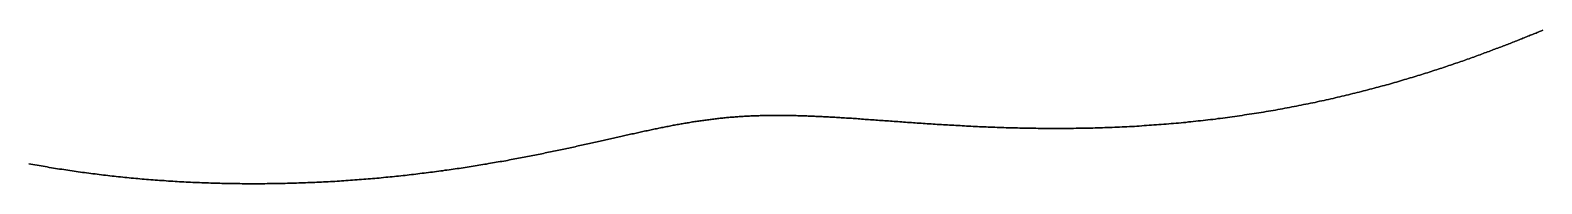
# Model space of a CAD drawing. Header units: inches. Extents: x 130170 to 284068, y 377793 to 804530.
# Drawn here: x 255566.1 to 255697.8, y 734721 to 734734.4 of the extents above; entities that cross this region are included whole.
import ezdxf

# ---------------------------------------------------------------- set-up
doc = ezdxf.new("R2010")
doc.units = ezdxf.units.IN
doc.header["$MEASUREMENT"] = 0
doc.layers.add('muni_il', color=7, linetype='Continuous')

msp = doc.modelspace()

# ---------------------------------------------------------------- linework, layer by layer
at = {"layer": 'muni_il'}
for points in [[(255565.94, 734722.73), (255566.12, 734722.7), (255566.3, 734722.67), (255566.47, 734722.63), (255566.65, 734722.6), (255566.83, 734722.57), (255567.01, 734722.54), (255567.18, 734722.51), (255567.36, 734722.48), (255567.54, 734722.45), (255567.72, 734722.42), (255567.9, 734722.39), (255568.08, 734722.36), (255568.26, 734722.33), (255568.44, 734722.3), (255568.62, 734722.27), (255568.8, 734722.25), (255568.98, 734722.22), (255569.16, 734722.19), (255569.34, 734722.16), (255569.52, 734722.14), (255569.7, 734722.11), (255569.88, 734722.08), (255570.06, 734722.06), (255570.24, 734722.03), (255570.43, 734722.01), (255570.61, 734721.98), (255570.79, 734721.96), (255570.97, 734721.93), (255571.16, 734721.91), (255571.34, 734721.89), (255571.52, 734721.86), (255571.71, 734721.84), (255571.89, 734721.82), (255572.08, 734721.79), (255572.26, 734721.77), (255572.44, 734721.75), (255572.63, 734721.73), (255572.82, 734721.71), (255573, 734721.68), (255573.19, 734721.66), (255573.37, 734721.64), (255573.56, 734721.62), (255573.75, 734721.6), (255573.93, 734721.58), (255574.12, 734721.56), (255574.31, 734721.54), (255574.49, 734721.53), (255574.68, 734721.51), (255574.87, 734721.49), (255575.06, 734721.47), (255575.25, 734721.45), (255575.44, 734721.44), (255575.62, 734721.42), (255575.81, 734721.4), (255576, 734721.39), (255576.19, 734721.37), (255576.38, 734721.36), (255576.57, 734721.34), (255576.76, 734721.33), (255576.95, 734721.31), (255577.15, 734721.3), (255577.34, 734721.28), (255577.53, 734721.27), (255577.72, 734721.26), (255577.91, 734721.24), (255578.1, 734721.23), (255578.3, 734721.22), (255578.49, 734721.21), (255578.68, 734721.19), (255578.87, 734721.18), (255579.07, 734721.17), (255579.26, 734721.16), (255579.45, 734721.15), (255579.65, 734721.14), (255579.84, 734721.13), (255580.03, 734721.12), (255580.23, 734721.11), (255580.42, 734721.1), (255580.62, 734721.09), (255580.81, 734721.09), (255581.01, 734721.08), (255581.2, 734721.07), (255581.4, 734721.06), (255581.59, 734721.06), (255581.79, 734721.05), (255581.98, 734721.04), (255582.18, 734721.04), (255582.37, 734721.03), (255582.57, 734721.03), (255582.77, 734721.02), (255582.96, 734721.02), (255583.16, 734721.01), (255583.35, 734721.01), (255583.55, 734721.01), (255583.75, 734721), (255583.94, 734721), (255584.14, 734721), (255584.34, 734721), (255584.54, 734720.99), (255584.73, 734720.99), (255584.93, 734720.99), (255585.13, 734720.99), (255585.32, 734720.99), (255585.52, 734720.99), (255585.72, 734720.99), (255585.92, 734720.99), (255586.11, 734720.99), (255586.31, 734720.99), (255586.51, 734720.99), (255586.71, 734721), (255586.9, 734721), (255587.1, 734721), (255587.3, 734721), (255587.5, 734721.01), (255587.69, 734721.01), (255587.89, 734721.01), (255588.09, 734721.02), (255588.29, 734721.02), (255588.48, 734721.03), (255588.68, 734721.03), (255588.88, 734721.04), (255589.07, 734721.04), (255589.27, 734721.05), (255589.47, 734721.06), (255589.67, 734721.06), (255589.86, 734721.07), (255590.06, 734721.08), (255590.26, 734721.09), (255590.45, 734721.09), (255590.65, 734721.1), (255590.85, 734721.11), (255591.04, 734721.12), (255591.24, 734721.13), (255591.44, 734721.14), (255591.63, 734721.15), (255591.83, 734721.16), (255592.02, 734721.17), (255592.22, 734721.18), (255592.41, 734721.19), (255592.61, 734721.2), (255592.8, 734721.21), (255593, 734721.23), (255593.19, 734721.24), (255593.39, 734721.25), (255593.58, 734721.26), (255593.78, 734721.28), (255593.97, 734721.29), (255594.16, 734721.31), (255594.36, 734721.32), (255594.55, 734721.33), (255594.74, 734721.35), (255594.94, 734721.36), (255595.13, 734721.38), (255595.32, 734721.39), (255595.51, 734721.41), (255595.71, 734721.43), (255595.9, 734721.44), (255596.09, 734721.46), (255596.28, 734721.48), (255596.47, 734721.49), (255596.66, 734721.51), (255596.85, 734721.53), (255597.04, 734721.55), (255597.23, 734721.57), (255597.42, 734721.59), (255597.61, 734721.6), (255597.8, 734721.62), (255597.98, 734721.64), (255598.17, 734721.66), (255598.36, 734721.68), (255598.55, 734721.7), (255598.73, 734721.72), (255598.92, 734721.74), (255599.1, 734721.77), (255599.29, 734721.79), (255599.47, 734721.81), (255599.66, 734721.83), (255599.84, 734721.85), (255600.03, 734721.87), (255600.21, 734721.9), (255600.39, 734721.92), (255600.58, 734721.94), (255600.76, 734721.96), (255600.94, 734721.99), (255601.12, 734722.01), (255601.3, 734722.03), (255601.48, 734722.06), (255601.66, 734722.08), (255601.84, 734722.11), (255602.02, 734722.13), (255602.2, 734722.16), (255602.38, 734722.18), (255602.56, 734722.21), (255602.74, 734722.23), (255602.91, 734722.26), (255603.09, 734722.28), (255603.27, 734722.31), (255603.44, 734722.33), (255603.62, 734722.36), (255603.79, 734722.39), (255603.96, 734722.41), (255604.14, 734722.44), (255604.31, 734722.47), (255604.48, 734722.49), (255604.66, 734722.52), (255604.83, 734722.55), (255605, 734722.58), (255605.17, 734722.6), (255605.34, 734722.63), (255605.51, 734722.66), (255605.68, 734722.69), (255605.84, 734722.71), (255606.01, 734722.74), (255606.18, 734722.77), (255606.35, 734722.8), (255606.51, 734722.83), (255606.68, 734722.86), (255606.84, 734722.89), (255607.01, 734722.92), (255607.17, 734722.94), (255607.34, 734722.97), (255607.5, 734723), (255607.66, 734723.03), (255607.82, 734723.06), (255607.98, 734723.09), (255608.14, 734723.12), (255608.3, 734723.15), (255608.46, 734723.18), (255608.62, 734723.21), (255608.78, 734723.24), (255608.94, 734723.27), (255609.1, 734723.3), (255609.25, 734723.33), (255609.41, 734723.36), (255609.56, 734723.39), (255609.72, 734723.42), (255609.87, 734723.45), (255610.03, 734723.48), (255610.18, 734723.51), (255610.33, 734723.54), (255610.49, 734723.57), (255610.64, 734723.61), (255610.79, 734723.64), (255610.94, 734723.67), (255611.09, 734723.7), (255611.24, 734723.73), (255611.39, 734723.76), (255611.54, 734723.79), (255611.68, 734723.82), (255611.83, 734723.85), (255611.98, 734723.88), (255612.12, 734723.91), (255612.27, 734723.94), (255612.41, 734723.97), (255612.56, 734724), (255612.7, 734724.04), (255612.84, 734724.07), (255612.99, 734724.1), (255613.13, 734724.13), (255613.27, 734724.16), (255613.41, 734724.19), (255613.55, 734724.22), (255613.69, 734724.25), (255613.83, 734724.28), (255613.97, 734724.31), (255614.11, 734724.34), (255614.24, 734724.37), (255614.38, 734724.4), (255614.52, 734724.43), (255614.65, 734724.46), (255614.79, 734724.49), (255614.92, 734724.52), (255615.06, 734724.55), (255615.19, 734724.58), (255615.33, 734724.61), (255615.46, 734724.64), (255615.59, 734724.67), (255615.72, 734724.7), (255615.85, 734724.73), (255615.98, 734724.76), (255616.11, 734724.79), (255616.24, 734724.82), (255616.37, 734724.85), (255616.5, 734724.88), (255616.63, 734724.91), (255616.76, 734724.94), (255616.89, 734724.96), (255617.01, 734724.99), (255617.14, 734725.02), (255617.27, 734725.05), (255617.39, 734725.08), (255617.52, 734725.11), (255617.64, 734725.13), (255617.77, 734725.16), (255617.89, 734725.19), (255618.01, 734725.22), (255618.14, 734725.24), (255618.26, 734725.27), (255618.38, 734725.3), (255618.5, 734725.33), (255618.63, 734725.35), (255618.75, 734725.38), (255618.87, 734725.41), (255618.99, 734725.43), (255619.11, 734725.46), (255619.23, 734725.48), (255619.35, 734725.51), (255619.46, 734725.54), (255619.58, 734725.56), (255619.7, 734725.59), (255619.82, 734725.61), (255619.94, 734725.64), (255620.05, 734725.66), (255620.17, 734725.69), (255620.29, 734725.71), (255620.4, 734725.74), (255620.52, 734725.76), (255620.63, 734725.78), (255620.75, 734725.81), (255620.86, 734725.83), (255620.98, 734725.85), (255621.09, 734725.88), (255621.21, 734725.9), (255621.32, 734725.92), (255621.43, 734725.95), (255621.55, 734725.97), (255621.66, 734725.99), (255621.77, 734726.01), (255621.89, 734726.03), (255622, 734726.05), (255622.11, 734726.08), (255622.22, 734726.1), (255622.33, 734726.12), (255622.45, 734726.14), (255622.56, 734726.16), (255622.67, 734726.18), (255622.78, 734726.2), (255622.89, 734726.22), (255623, 734726.24), (255623.11, 734726.26), (255623.22, 734726.28), (255623.33, 734726.29), (255623.44, 734726.31), (255623.55, 734726.33), (255623.66, 734726.35), (255623.77, 734726.37), (255623.88, 734726.38), (255623.99, 734726.4), (255624.1, 734726.42), (255624.21, 734726.43), (255624.32, 734726.45), (255624.43, 734726.47), (255624.54, 734726.48), (255624.65, 734726.5), (255624.76, 734726.51), (255624.87, 734726.53), (255624.98, 734726.54), (255625.09, 734726.56), (255625.2, 734726.57), (255625.31, 734726.59), (255625.42, 734726.6), (255625.53, 734726.62), (255625.64, 734726.63), (255625.75, 734726.64), (255625.86, 734726.65), (255625.97, 734726.67), (255626.08, 734726.68), (255626.19, 734726.69), (255626.3, 734726.7), (255626.41, 734726.71), (255626.52, 734726.73), (255626.63, 734726.74), (255626.74, 734726.75), (255626.85, 734726.76), (255626.96, 734726.77), (255627.07, 734726.78), (255627.18, 734726.79), (255627.29, 734726.8), (255627.4, 734726.8), (255627.51, 734726.81), (255627.62, 734726.82), (255627.74, 734726.83), (255627.85, 734726.84), (255627.96, 734726.85), (255628.07, 734726.85), (255628.19, 734726.86), (255628.3, 734726.87), (255628.41, 734726.87), (255628.53, 734726.88), (255628.64, 734726.89), (255628.75, 734726.89), (255628.87, 734726.9), (255628.98, 734726.9), (255629.1, 734726.91), (255629.21, 734726.91), (255629.33, 734726.92), (255629.44, 734726.92), (255629.56, 734726.92), (255629.67, 734726.93), (255629.79, 734726.93), (255629.91, 734726.93), (255630.02, 734726.94), (255630.14, 734726.94), (255630.26, 734726.94), (255630.38, 734726.94), (255630.5, 734726.94), (255630.62, 734726.94), (255630.74, 734726.95), (255630.86, 734726.95), (255630.98, 734726.95), (255631.1, 734726.95), (255631.22, 734726.95), (255631.34, 734726.95), (255631.46, 734726.95), (255631.58, 734726.95), (255631.71, 734726.95), (255631.83, 734726.94), (255631.95, 734726.94), (255632.08, 734726.94), (255632.2, 734726.94), (255632.33, 734726.94), (255632.45, 734726.93), (255632.58, 734726.93), (255632.7, 734726.93), (255632.83, 734726.93), (255632.96, 734726.92), (255633.09, 734726.92), (255633.22, 734726.91), (255633.34, 734726.91), (255633.47, 734726.91), (255633.6, 734726.9), (255633.74, 734726.9), (255633.87, 734726.89), (255634, 734726.89), (255634.13, 734726.88), (255634.26, 734726.88), (255634.4, 734726.87), (255634.53, 734726.86), (255634.66, 734726.86), (255634.8, 734726.85), (255634.94, 734726.84), (255635.07, 734726.84), (255635.21, 734726.83), (255635.35, 734726.82), (255635.48, 734726.82), (255635.62, 734726.81), (255635.76, 734726.8), (255635.9, 734726.79), (255636.04, 734726.79), (255636.18, 734726.78), (255636.32, 734726.77), (255636.47, 734726.76), (255636.61, 734726.75), (255636.75, 734726.74), (255636.9, 734726.73), (255637.04, 734726.72), (255637.19, 734726.71), (255637.33, 734726.71), (255637.48, 734726.7), (255637.63, 734726.69), (255637.77, 734726.68), (255637.92, 734726.67), (255638.07, 734726.66), (255638.22, 734726.65), (255638.37, 734726.64), (255638.52, 734726.62), (255638.67, 734726.61), (255638.83, 734726.6), (255638.98, 734726.59), (255639.13, 734726.58), (255639.29, 734726.57), (255639.44, 734726.56), (255639.6, 734726.55), (255639.76, 734726.54), (255639.91, 734726.53), (255640.07, 734726.51), (255640.23, 734726.5), (255640.39, 734726.49), (255640.55, 734726.48), (255640.71, 734726.47), (255640.87, 734726.46), (255641.03, 734726.45), (255641.19, 734726.43), (255641.36, 734726.42), (255641.52, 734726.41), (255641.69, 734726.4), (255641.85, 734726.39), (255642.02, 734726.37), (255642.18, 734726.36), (255642.35, 734726.35), (255642.52, 734726.34), (255642.69, 734726.33), (255642.86, 734726.32), (255643.03, 734726.3), (255643.2, 734726.29), (255643.37, 734726.28), (255643.54, 734726.27), (255643.71, 734726.26), (255643.88, 734726.24), (255644.06, 734726.23), (255644.23, 734726.22), (255644.41, 734726.21), (255644.58, 734726.2), (255644.76, 734726.19), (255644.94, 734726.18), (255645.11, 734726.16), (255645.29, 734726.15), (255645.47, 734726.14), (255645.65, 734726.13), (255645.83, 734726.12), (255646.01, 734726.11), (255646.19, 734726.1), (255646.37, 734726.09), (255646.56, 734726.08), (255646.74, 734726.07), (255646.92, 734726.06), (255647.11, 734726.05), (255647.29, 734726.04), (255647.48, 734726.03), (255647.67, 734726.02), (255647.85, 734726.01), (255648.04, 734726), (255648.23, 734725.99), (255648.42, 734725.98), (255648.61, 734725.97), (255648.8, 734725.96), (255648.99, 734725.95), (255649.18, 734725.95), (255649.37, 734725.94), (255649.56, 734725.93), (255649.75, 734725.92), (255649.95, 734725.91), (255650.14, 734725.91), (255650.33, 734725.9), (255650.53, 734725.89), (255650.72, 734725.89), (255650.92, 734725.88), (255651.12, 734725.87), (255651.31, 734725.87), (255651.51, 734725.86), (255651.71, 734725.86), (255651.91, 734725.85), (255652.1, 734725.85), (255652.3, 734725.84), (255652.5, 734725.84), (255652.7, 734725.83), (255652.9, 734725.83), (255653.1, 734725.82), (255653.31, 734725.82), (255653.51, 734725.82), (255653.71, 734725.82), (255653.91, 734725.81), (255654.12, 734725.81), (255654.32, 734725.81), (255654.52, 734725.81), (255654.73, 734725.81), (255654.93, 734725.8), (255655.14, 734725.8), (255655.34, 734725.8), (255655.55, 734725.8), (255655.75, 734725.8), (255655.96, 734725.8), (255656.17, 734725.81), (255656.38, 734725.81), (255656.58, 734725.81), (255656.79, 734725.81), (255657, 734725.81), (255657.21, 734725.82), (255657.42, 734725.82), (255657.63, 734725.82), (255657.84, 734725.83), (255658.04, 734725.83), (255658.25, 734725.83), (255658.47, 734725.84), (255658.68, 734725.84), (255658.89, 734725.85), (255659.1, 734725.86), (255659.31, 734725.86), (255659.52, 734725.87), (255659.73, 734725.88), (255659.94, 734725.88), (255660.16, 734725.89), (255660.37, 734725.9), (255660.58, 734725.91), (255660.79, 734725.92), (255661.01, 734725.93), (255661.22, 734725.94), (255661.43, 734725.95), (255661.65, 734725.96), (255661.86, 734725.97), (255662.07, 734725.98), (255662.29, 734725.99), (255662.5, 734726.01), (255662.71, 734726.02), (255662.93, 734726.03), (255663.14, 734726.05), (255663.36, 734726.06), (255663.57, 734726.08), (255663.78, 734726.09), (255664, 734726.11), (255664.21, 734726.12), (255664.43, 734726.14), (255664.64, 734726.15), (255664.86, 734726.17), (255665.07, 734726.19), (255665.29, 734726.21), (255665.5, 734726.23), (255665.71, 734726.24), (255665.93, 734726.26), (255666.14, 734726.28), (255666.36, 734726.3), (255666.57, 734726.32), (255666.79, 734726.34), (255667, 734726.37), (255667.21, 734726.39), (255667.43, 734726.41), (255667.64, 734726.43), (255667.86, 734726.46), (255668.07, 734726.48), (255668.28, 734726.5), (255668.5, 734726.53), (255668.71, 734726.55), (255668.92, 734726.58), (255669.14, 734726.6), (255669.35, 734726.63), (255669.56, 734726.66), (255669.77, 734726.68), (255669.99, 734726.71), (255670.2, 734726.74), (255670.41, 734726.77), (255670.62, 734726.8), (255670.83, 734726.82), (255671.05, 734726.85), (255671.26, 734726.88), (255671.47, 734726.91), (255671.68, 734726.94), (255671.89, 734726.98), (255672.1, 734727.01), (255672.31, 734727.04), (255672.52, 734727.07), (255672.73, 734727.1), (255672.94, 734727.14), (255673.14, 734727.17), (255673.35, 734727.2), (255673.56, 734727.24), (255673.77, 734727.27), (255673.98, 734727.31), (255674.18, 734727.34), (255674.39, 734727.38), (255674.6, 734727.41), (255674.8, 734727.45), (255675.01, 734727.49), (255675.21, 734727.53), (255675.42, 734727.56), (255675.62, 734727.6), (255675.82, 734727.64), (255676.03, 734727.68), (255676.23, 734727.72), (255676.43, 734727.76), (255676.63, 734727.8), (255676.84, 734727.84), (255677.04, 734727.88), (255677.24, 734727.92), (255677.44, 734727.96), (255677.64, 734728), (255677.84, 734728.04), (255678.04, 734728.08), (255678.23, 734728.12), (255678.43, 734728.17), (255678.63, 734728.21), (255678.83, 734728.25), (255679.02, 734728.3), (255679.22, 734728.34), (255679.41, 734728.38), (255679.61, 734728.43), (255679.8, 734728.47), (255679.99, 734728.52), (255680.19, 734728.56), (255680.38, 734728.61), (255680.57, 734728.65), (255680.76, 734728.7), (255680.95, 734728.74), (255681.14, 734728.79), (255681.33, 734728.84), (255681.52, 734728.88), (255681.71, 734728.93), (255681.89, 734728.98), (255682.08, 734729.02), (255682.26, 734729.07), (255682.45, 734729.12), (255682.63, 734729.17), (255682.82, 734729.22), (255683, 734729.26), (255683.18, 734729.31), (255683.37, 734729.36), (255683.55, 734729.41), (255683.73, 734729.46), (255683.91, 734729.51), (255684.09, 734729.56), (255684.26, 734729.61), (255684.44, 734729.65), (255684.62, 734729.7), (255684.79, 734729.75), (255684.97, 734729.8), (255685.14, 734729.85), (255685.32, 734729.9), (255685.49, 734729.95), (255685.66, 734730), (255685.83, 734730.06), (255686, 734730.11), (255686.17, 734730.16), (255686.34, 734730.21), (255686.51, 734730.26), (255686.68, 734730.31), (255686.85, 734730.36), (255687.01, 734730.41), (255687.18, 734730.46), (255687.34, 734730.51), (255687.5, 734730.56), (255687.67, 734730.61), (255687.83, 734730.66), (255687.99, 734730.72), (255688.15, 734730.77), (255688.31, 734730.82), (255688.47, 734730.87), (255688.63, 734730.92), (255688.78, 734730.97), (255688.94, 734731.02), (255689.09, 734731.07), (255689.25, 734731.12), (255689.4, 734731.18), (255689.55, 734731.23), (255689.7, 734731.28), (255689.86, 734731.33), (255690.01, 734731.38), (255690.15, 734731.43), (255690.3, 734731.48), (255690.45, 734731.53), (255690.6, 734731.58), (255690.74, 734731.63), (255690.89, 734731.68), (255691.03, 734731.73), (255691.17, 734731.78), (255691.31, 734731.83), (255691.46, 734731.88), (255691.6, 734731.93), (255691.74, 734731.98), (255691.87, 734732.03), (255692.01, 734732.08), (255692.15, 734732.13), (255692.28, 734732.18), (255692.42, 734732.23), (255692.55, 734732.28), (255692.69, 734732.33), (255692.82, 734732.38), (255692.95, 734732.42), (255693.08, 734732.47), (255693.21, 734732.52), (255693.34, 734732.57), (255693.47, 734732.62), (255693.59, 734732.67), (255693.72, 734732.71), (255693.84, 734732.76), (255693.97, 734732.81), (255694.09, 734732.85), (255694.21, 734732.9), (255694.34, 734732.95), (255694.46, 734732.99), (255694.58, 734733.04), (255694.7, 734733.09), (255694.81, 734733.13), (255694.93, 734733.18), (255695.05, 734733.22), (255695.16, 734733.27), (255695.28, 734733.31), (255695.39, 734733.36), (255695.5, 734733.4), (255695.62, 734733.45), (255695.73, 734733.49), (255695.84, 734733.54), (255695.95, 734733.58), (255696.06, 734733.62), (255696.16, 734733.67), (255696.27, 734733.71), (255696.38, 734733.75), (255696.48, 734733.79), (255696.59, 734733.84), (255696.69, 734733.88), (255696.79, 734733.92), (255696.9, 734733.96), (255697, 734734), (255697.1, 734734.04), (255697.2, 734734.08), (255697.3, 734734.12), (255697.4, 734734.16), (255697.49, 734734.2), (255697.59, 734734.24), (255697.69, 734734.28), (255697.78, 734734.32), (255697.88, 734734.36)], [(255697.88, 734734.36), (255697.78, 734734.32), (255697.69, 734734.28), (255697.59, 734734.24), (255697.49, 734734.2), (255697.4, 734734.16), (255697.3, 734734.12), (255697.2, 734734.08), (255697.1, 734734.04), (255697, 734734), (255696.9, 734733.96), (255696.79, 734733.92), (255696.69, 734733.88), (255696.59, 734733.84), (255696.48, 734733.79), (255696.38, 734733.75), (255696.27, 734733.71), (255696.16, 734733.67), (255696.06, 734733.62), (255695.95, 734733.58), (255695.84, 734733.54), (255695.73, 734733.49), (255695.62, 734733.45), (255695.5, 734733.4), (255695.39, 734733.36), (255695.28, 734733.31), (255695.16, 734733.27), (255695.05, 734733.22), (255694.93, 734733.18), (255694.81, 734733.13), (255694.7, 734733.09), (255694.58, 734733.04), (255694.46, 734732.99), (255694.34, 734732.95), (255694.21, 734732.9), (255694.09, 734732.85), (255693.97, 734732.81), (255693.84, 734732.76), (255693.72, 734732.71), (255693.59, 734732.67), (255693.47, 734732.62), (255693.34, 734732.57), (255693.21, 734732.52), (255693.08, 734732.47), (255692.95, 734732.42), (255692.82, 734732.38), (255692.69, 734732.33), (255692.55, 734732.28), (255692.42, 734732.23), (255692.28, 734732.18), (255692.15, 734732.13), (255692.01, 734732.08), (255691.87, 734732.03), (255691.74, 734731.98), (255691.6, 734731.93), (255691.46, 734731.88), (255691.31, 734731.83), (255691.17, 734731.78), (255691.03, 734731.73), (255690.89, 734731.68), (255690.74, 734731.63), (255690.6, 734731.58), (255690.45, 734731.53), (255690.3, 734731.48), (255690.15, 734731.43), (255690.01, 734731.38), (255689.86, 734731.33), (255689.7, 734731.28), (255689.55, 734731.23), (255689.4, 734731.18), (255689.25, 734731.12), (255689.09, 734731.07), (255688.94, 734731.02), (255688.78, 734730.97), (255688.63, 734730.92), (255688.47, 734730.87), (255688.31, 734730.82), (255688.15, 734730.77), (255687.99, 734730.72), (255687.83, 734730.66), (255687.67, 734730.61), (255687.5, 734730.56), (255687.34, 734730.51), (255687.18, 734730.46), (255687.01, 734730.41), (255686.85, 734730.36), (255686.68, 734730.31), (255686.51, 734730.26), (255686.34, 734730.21), (255686.17, 734730.16), (255686, 734730.11), (255685.83, 734730.06), (255685.66, 734730), (255685.49, 734729.95), (255685.32, 734729.9), (255685.14, 734729.85), (255684.97, 734729.8), (255684.79, 734729.75), (255684.62, 734729.7), (255684.44, 734729.65), (255684.26, 734729.61), (255684.09, 734729.56), (255683.91, 734729.51), (255683.73, 734729.46), (255683.55, 734729.41), (255683.37, 734729.36), (255683.18, 734729.31), (255683, 734729.26), (255682.82, 734729.22), (255682.63, 734729.17), (255682.45, 734729.12), (255682.26, 734729.07), (255682.08, 734729.02), (255681.89, 734728.98), (255681.71, 734728.93), (255681.52, 734728.88), (255681.33, 734728.84), (255681.14, 734728.79), (255680.95, 734728.74), (255680.76, 734728.7), (255680.57, 734728.65), (255680.38, 734728.61), (255680.19, 734728.56), (255679.99, 734728.52), (255679.8, 734728.47), (255679.61, 734728.43), (255679.41, 734728.38), (255679.22, 734728.34), (255679.02, 734728.3), (255678.83, 734728.25), (255678.63, 734728.21), (255678.43, 734728.17), (255678.23, 734728.12), (255678.04, 734728.08), (255677.84, 734728.04), (255677.64, 734728), (255677.44, 734727.96), (255677.24, 734727.92), (255677.04, 734727.88), (255676.84, 734727.84), (255676.63, 734727.8), (255676.43, 734727.76), (255676.23, 734727.72), (255676.03, 734727.68), (255675.82, 734727.64), (255675.62, 734727.6), (255675.42, 734727.56), (255675.21, 734727.53), (255675.01, 734727.49), (255674.8, 734727.45), (255674.6, 734727.41), (255674.39, 734727.38), (255674.18, 734727.34), (255673.98, 734727.31), (255673.77, 734727.27), (255673.56, 734727.24), (255673.35, 734727.2), (255673.14, 734727.17), (255672.94, 734727.14), (255672.73, 734727.1), (255672.52, 734727.07), (255672.31, 734727.04), (255672.1, 734727.01), (255671.89, 734726.98), (255671.68, 734726.94), (255671.47, 734726.91), (255671.26, 734726.88), (255671.05, 734726.85), (255670.83, 734726.82), (255670.62, 734726.8), (255670.41, 734726.77), (255670.2, 734726.74), (255669.99, 734726.71), (255669.77, 734726.68), (255669.56, 734726.66), (255669.35, 734726.63), (255669.14, 734726.6), (255668.92, 734726.58), (255668.71, 734726.55), (255668.5, 734726.53), (255668.28, 734726.5), (255668.07, 734726.48), (255667.86, 734726.46), (255667.64, 734726.43), (255667.43, 734726.41), (255667.21, 734726.39), (255667, 734726.37), (255666.79, 734726.34), (255666.57, 734726.32), (255666.36, 734726.3), (255666.14, 734726.28), (255665.93, 734726.26), (255665.71, 734726.24), (255665.5, 734726.23), (255665.29, 734726.21), (255665.07, 734726.19), (255664.86, 734726.17), (255664.64, 734726.15), (255664.43, 734726.14), (255664.21, 734726.12), (255664, 734726.11), (255663.78, 734726.09), (255663.57, 734726.08), (255663.36, 734726.06), (255663.14, 734726.05), (255662.93, 734726.03), (255662.71, 734726.02), (255662.5, 734726.01), (255662.29, 734725.99), (255662.07, 734725.98), (255661.86, 734725.97), (255661.65, 734725.96), (255661.43, 734725.95), (255661.22, 734725.94), (255661.01, 734725.93), (255660.79, 734725.92), (255660.58, 734725.91), (255660.37, 734725.9), (255660.16, 734725.89), (255659.94, 734725.88), (255659.73, 734725.88), (255659.52, 734725.87), (255659.31, 734725.86), (255659.1, 734725.86), (255658.89, 734725.85), (255658.68, 734725.84), (255658.47, 734725.84), (255658.25, 734725.83), (255658.04, 734725.83), (255657.84, 734725.83), (255657.63, 734725.82), (255657.42, 734725.82), (255657.21, 734725.82), (255657, 734725.81), (255656.79, 734725.81), (255656.58, 734725.81), (255656.38, 734725.81), (255656.17, 734725.81), (255655.96, 734725.8), (255655.75, 734725.8), (255655.55, 734725.8), (255655.34, 734725.8), (255655.14, 734725.8), (255654.93, 734725.8), (255654.73, 734725.81), (255654.52, 734725.81), (255654.32, 734725.81), (255654.12, 734725.81), (255653.91, 734725.81), (255653.71, 734725.82), (255653.51, 734725.82), (255653.31, 734725.82), (255653.1, 734725.82), (255652.9, 734725.83), (255652.7, 734725.83), (255652.5, 734725.84), (255652.3, 734725.84), (255652.1, 734725.85), (255651.91, 734725.85), (255651.71, 734725.86), (255651.51, 734725.86), (255651.31, 734725.87), (255651.12, 734725.87), (255650.92, 734725.88), (255650.72, 734725.89), (255650.53, 734725.89), (255650.33, 734725.9), (255650.14, 734725.91), (255649.95, 734725.91), (255649.75, 734725.92), (255649.56, 734725.93), (255649.37, 734725.94), (255649.18, 734725.95), (255648.99, 734725.95), (255648.8, 734725.96), (255648.61, 734725.97), (255648.42, 734725.98), (255648.23, 734725.99), (255648.04, 734726), (255647.85, 734726.01), (255647.67, 734726.02), (255647.48, 734726.03), (255647.29, 734726.04), (255647.11, 734726.05), (255646.92, 734726.06), (255646.74, 734726.07), (255646.56, 734726.08), (255646.37, 734726.09), (255646.19, 734726.1), (255646.01, 734726.11), (255645.83, 734726.12), (255645.65, 734726.13), (255645.47, 734726.14), (255645.29, 734726.15), (255645.11, 734726.16), (255644.94, 734726.18), (255644.76, 734726.19), (255644.58, 734726.2), (255644.41, 734726.21), (255644.23, 734726.22), (255644.06, 734726.23), (255643.88, 734726.24), (255643.71, 734726.26), (255643.54, 734726.27), (255643.37, 734726.28), (255643.2, 734726.29), (255643.03, 734726.3), (255642.86, 734726.32), (255642.69, 734726.33), (255642.52, 734726.34), (255642.35, 734726.35), (255642.18, 734726.36), (255642.02, 734726.37), (255641.85, 734726.39), (255641.69, 734726.4), (255641.52, 734726.41), (255641.36, 734726.42), (255641.19, 734726.43), (255641.03, 734726.45), (255640.87, 734726.46), (255640.71, 734726.47), (255640.55, 734726.48), (255640.39, 734726.49), (255640.23, 734726.5), (255640.07, 734726.51), (255639.91, 734726.53), (255639.76, 734726.54), (255639.6, 734726.55), (255639.44, 734726.56), (255639.29, 734726.57), (255639.13, 734726.58), (255638.98, 734726.59), (255638.83, 734726.6), (255638.67, 734726.61), (255638.52, 734726.62), (255638.37, 734726.64), (255638.22, 734726.65), (255638.07, 734726.66), (255637.92, 734726.67), (255637.77, 734726.68), (255637.63, 734726.69), (255637.48, 734726.7), (255637.33, 734726.71), (255637.19, 734726.71), (255637.04, 734726.72), (255636.9, 734726.73), (255636.75, 734726.74), (255636.61, 734726.75), (255636.47, 734726.76), (255636.32, 734726.77), (255636.18, 734726.78), (255636.04, 734726.79), (255635.9, 734726.79), (255635.76, 734726.8), (255635.62, 734726.81), (255635.48, 734726.82), (255635.35, 734726.82), (255635.21, 734726.83), (255635.07, 734726.84), (255634.94, 734726.84), (255634.8, 734726.85), (255634.66, 734726.86), (255634.53, 734726.86), (255634.4, 734726.87), (255634.26, 734726.88), (255634.13, 734726.88), (255634, 734726.89), (255633.87, 734726.89), (255633.74, 734726.9), (255633.6, 734726.9), (255633.47, 734726.91), (255633.34, 734726.91), (255633.22, 734726.91), (255633.09, 734726.92), (255632.96, 734726.92), (255632.83, 734726.93), (255632.7, 734726.93), (255632.58, 734726.93), (255632.45, 734726.93), (255632.33, 734726.94), (255632.2, 734726.94), (255632.08, 734726.94), (255631.95, 734726.94), (255631.83, 734726.94), (255631.71, 734726.95), (255631.58, 734726.95), (255631.46, 734726.95), (255631.34, 734726.95), (255631.22, 734726.95), (255631.1, 734726.95), (255630.98, 734726.95), (255630.86, 734726.95), (255630.74, 734726.95), (255630.62, 734726.94), (255630.5, 734726.94), (255630.38, 734726.94), (255630.26, 734726.94), (255630.14, 734726.94), (255630.02, 734726.94), (255629.91, 734726.93), (255629.79, 734726.93), (255629.67, 734726.93), (255629.56, 734726.92), (255629.44, 734726.92), (255629.33, 734726.92), (255629.21, 734726.91), (255629.1, 734726.91), (255628.98, 734726.9), (255628.87, 734726.9), (255628.75, 734726.89), (255628.64, 734726.89), (255628.53, 734726.88), (255628.41, 734726.87), (255628.3, 734726.87), (255628.19, 734726.86), (255628.07, 734726.85), (255627.96, 734726.85), (255627.85, 734726.84), (255627.74, 734726.83), (255627.62, 734726.82), (255627.51, 734726.81), (255627.4, 734726.8), (255627.29, 734726.8), (255627.18, 734726.79), (255627.07, 734726.78), (255626.96, 734726.77), (255626.85, 734726.76), (255626.74, 734726.75), (255626.63, 734726.74), (255626.52, 734726.73), (255626.41, 734726.71), (255626.3, 734726.7), (255626.19, 734726.69), (255626.08, 734726.68), (255625.97, 734726.67), (255625.86, 734726.65), (255625.75, 734726.64), (255625.64, 734726.63), (255625.53, 734726.62), (255625.42, 734726.6), (255625.31, 734726.59), (255625.2, 734726.57), (255625.09, 734726.56), (255624.98, 734726.54), (255624.87, 734726.53), (255624.76, 734726.51), (255624.65, 734726.5), (255624.54, 734726.48), (255624.43, 734726.47), (255624.32, 734726.45), (255624.21, 734726.43), (255624.1, 734726.42), (255623.99, 734726.4), (255623.88, 734726.38), (255623.77, 734726.37), (255623.66, 734726.35), (255623.55, 734726.33), (255623.44, 734726.31), (255623.33, 734726.29), (255623.22, 734726.28), (255623.11, 734726.26), (255623, 734726.24), (255622.89, 734726.22), (255622.78, 734726.2), (255622.67, 734726.18), (255622.56, 734726.16), (255622.45, 734726.14), (255622.33, 734726.12), (255622.22, 734726.1), (255622.11, 734726.08), (255622, 734726.05), (255621.89, 734726.03), (255621.77, 734726.01), (255621.66, 734725.99), (255621.55, 734725.97), (255621.43, 734725.95), (255621.32, 734725.92), (255621.21, 734725.9), (255621.09, 734725.88), (255620.98, 734725.85), (255620.86, 734725.83), (255620.75, 734725.81), (255620.63, 734725.78), (255620.52, 734725.76), (255620.4, 734725.74), (255620.29, 734725.71), (255620.17, 734725.69), (255620.05, 734725.66), (255619.94, 734725.64), (255619.82, 734725.61), (255619.7, 734725.59), (255619.58, 734725.56), (255619.46, 734725.54), (255619.35, 734725.51), (255619.23, 734725.48), (255619.11, 734725.46), (255618.99, 734725.43), (255618.87, 734725.41), (255618.75, 734725.38), (255618.63, 734725.35), (255618.5, 734725.33), (255618.38, 734725.3), (255618.26, 734725.27), (255618.14, 734725.24), (255618.01, 734725.22), (255617.89, 734725.19), (255617.77, 734725.16), (255617.64, 734725.13), (255617.52, 734725.11), (255617.39, 734725.08), (255617.27, 734725.05), (255617.14, 734725.02), (255617.01, 734724.99), (255616.89, 734724.96), (255616.76, 734724.94), (255616.63, 734724.91), (255616.5, 734724.88), (255616.37, 734724.85), (255616.24, 734724.82), (255616.11, 734724.79), (255615.98, 734724.76), (255615.85, 734724.73), (255615.72, 734724.7), (255615.59, 734724.67), (255615.46, 734724.64), (255615.33, 734724.61), (255615.19, 734724.58), (255615.06, 734724.55), (255614.92, 734724.52), (255614.79, 734724.49), (255614.65, 734724.46), (255614.52, 734724.43), (255614.38, 734724.4), (255614.24, 734724.37), (255614.11, 734724.34), (255613.97, 734724.31), (255613.83, 734724.28), (255613.69, 734724.25), (255613.55, 734724.22), (255613.41, 734724.19), (255613.27, 734724.16), (255613.13, 734724.13), (255612.99, 734724.1), (255612.84, 734724.07), (255612.7, 734724.04), (255612.56, 734724), (255612.41, 734723.97), (255612.27, 734723.94), (255612.12, 734723.91), (255611.98, 734723.88), (255611.83, 734723.85), (255611.68, 734723.82), (255611.54, 734723.79), (255611.39, 734723.76), (255611.24, 734723.73), (255611.09, 734723.7), (255610.94, 734723.67), (255610.79, 734723.64), (255610.64, 734723.61), (255610.49, 734723.57), (255610.33, 734723.54), (255610.18, 734723.51), (255610.03, 734723.48), (255609.87, 734723.45), (255609.72, 734723.42), (255609.56, 734723.39), (255609.41, 734723.36), (255609.25, 734723.33), (255609.1, 734723.3), (255608.94, 734723.27), (255608.78, 734723.24), (255608.62, 734723.21), (255608.46, 734723.18), (255608.3, 734723.15), (255608.14, 734723.12), (255607.98, 734723.09), (255607.82, 734723.06), (255607.66, 734723.03), (255607.5, 734723), (255607.34, 734722.97), (255607.17, 734722.94), (255607.01, 734722.92), (255606.84, 734722.89), (255606.68, 734722.86), (255606.51, 734722.83), (255606.35, 734722.8), (255606.18, 734722.77), (255606.01, 734722.74), (255605.84, 734722.71), (255605.68, 734722.69), (255605.51, 734722.66), (255605.34, 734722.63), (255605.17, 734722.6), (255605, 734722.58), (255604.83, 734722.55), (255604.66, 734722.52), (255604.48, 734722.49), (255604.31, 734722.47), (255604.14, 734722.44), (255603.96, 734722.41), (255603.79, 734722.39), (255603.62, 734722.36), (255603.44, 734722.33), (255603.27, 734722.31), (255603.09, 734722.28), (255602.91, 734722.26), (255602.74, 734722.23), (255602.56, 734722.21), (255602.38, 734722.18), (255602.2, 734722.16), (255602.02, 734722.13), (255601.84, 734722.11), (255601.66, 734722.08), (255601.48, 734722.06), (255601.3, 734722.03), (255601.12, 734722.01), (255600.94, 734721.99), (255600.76, 734721.96), (255600.58, 734721.94), (255600.39, 734721.92), (255600.21, 734721.9), (255600.03, 734721.87), (255599.84, 734721.85), (255599.66, 734721.83), (255599.47, 734721.81), (255599.29, 734721.79), (255599.1, 734721.77), (255598.92, 734721.74), (255598.73, 734721.72), (255598.55, 734721.7), (255598.36, 734721.68), (255598.17, 734721.66), (255597.98, 734721.64), (255597.8, 734721.62), (255597.61, 734721.6), (255597.42, 734721.59), (255597.23, 734721.57), (255597.04, 734721.55), (255596.85, 734721.53), (255596.66, 734721.51), (255596.47, 734721.49), (255596.28, 734721.48), (255596.09, 734721.46), (255595.9, 734721.44), (255595.71, 734721.43), (255595.51, 734721.41), (255595.32, 734721.39), (255595.13, 734721.38), (255594.94, 734721.36), (255594.74, 734721.35), (255594.55, 734721.33), (255594.36, 734721.32), (255594.16, 734721.31), (255593.97, 734721.29), (255593.78, 734721.28), (255593.58, 734721.26), (255593.39, 734721.25), (255593.19, 734721.24), (255593, 734721.23), (255592.8, 734721.21), (255592.61, 734721.2), (255592.41, 734721.19), (255592.22, 734721.18), (255592.02, 734721.17), (255591.83, 734721.16), (255591.63, 734721.15), (255591.44, 734721.14), (255591.24, 734721.13), (255591.04, 734721.12), (255590.85, 734721.11), (255590.65, 734721.1), (255590.45, 734721.09), (255590.26, 734721.09), (255590.06, 734721.08), (255589.86, 734721.07), (255589.67, 734721.06), (255589.47, 734721.06), (255589.27, 734721.05), (255589.07, 734721.04), (255588.88, 734721.04), (255588.68, 734721.03), (255588.48, 734721.03), (255588.29, 734721.02), (255588.09, 734721.02), (255587.89, 734721.01), (255587.69, 734721.01), (255587.5, 734721.01), (255587.3, 734721), (255587.1, 734721), (255586.9, 734721), (255586.71, 734721), (255586.51, 734720.99), (255586.31, 734720.99), (255586.11, 734720.99), (255585.92, 734720.99), (255585.72, 734720.99), (255585.52, 734720.99), (255585.32, 734720.99), (255585.13, 734720.99), (255584.93, 734720.99), (255584.73, 734720.99), (255584.54, 734720.99), (255584.34, 734721), (255584.14, 734721), (255583.94, 734721), (255583.75, 734721), (255583.55, 734721.01), (255583.35, 734721.01), (255583.16, 734721.01), (255582.96, 734721.02), (255582.77, 734721.02), (255582.57, 734721.03), (255582.37, 734721.03), (255582.18, 734721.04), (255581.98, 734721.04), (255581.79, 734721.05), (255581.59, 734721.06), (255581.4, 734721.06), (255581.2, 734721.07), (255581.01, 734721.08), (255580.81, 734721.09), (255580.62, 734721.09), (255580.42, 734721.1), (255580.23, 734721.11), (255580.03, 734721.12), (255579.84, 734721.13), (255579.65, 734721.14), (255579.45, 734721.15), (255579.26, 734721.16), (255579.07, 734721.17), (255578.87, 734721.18), (255578.68, 734721.19), (255578.49, 734721.21), (255578.3, 734721.22), (255578.1, 734721.23), (255577.91, 734721.24), (255577.72, 734721.26), (255577.53, 734721.27), (255577.34, 734721.28), (255577.15, 734721.3), (255576.95, 734721.31), (255576.76, 734721.33), (255576.57, 734721.34), (255576.38, 734721.36), (255576.19, 734721.37), (255576, 734721.39), (255575.81, 734721.4), (255575.62, 734721.42), (255575.44, 734721.44), (255575.25, 734721.45), (255575.06, 734721.47), (255574.87, 734721.49), (255574.68, 734721.51), (255574.49, 734721.53), (255574.31, 734721.54), (255574.12, 734721.56), (255573.93, 734721.58), (255573.75, 734721.6), (255573.56, 734721.62), (255573.37, 734721.64), (255573.19, 734721.66), (255573, 734721.68), (255572.82, 734721.71), (255572.63, 734721.73), (255572.44, 734721.75), (255572.26, 734721.77), (255572.08, 734721.79), (255571.89, 734721.82), (255571.71, 734721.84), (255571.52, 734721.86), (255571.34, 734721.89), (255571.16, 734721.91), (255570.97, 734721.93), (255570.79, 734721.96), (255570.61, 734721.98), (255570.43, 734722.01), (255570.24, 734722.03), (255570.06, 734722.06), (255569.88, 734722.08), (255569.7, 734722.11), (255569.52, 734722.14), (255569.34, 734722.16), (255569.16, 734722.19), (255568.98, 734722.22), (255568.8, 734722.25), (255568.62, 734722.27), (255568.44, 734722.3), (255568.26, 734722.33), (255568.08, 734722.36), (255567.9, 734722.39), (255567.72, 734722.42), (255567.54, 734722.45), (255567.36, 734722.48), (255567.18, 734722.51), (255567.01, 734722.54), (255566.83, 734722.57), (255566.65, 734722.6), (255566.47, 734722.63), (255566.3, 734722.67), (255566.12, 734722.7), (255565.94, 734722.73)]]:
    msp.add_lwpolyline(points, dxfattribs=at)

doc.saveas('drawing.dxf')
